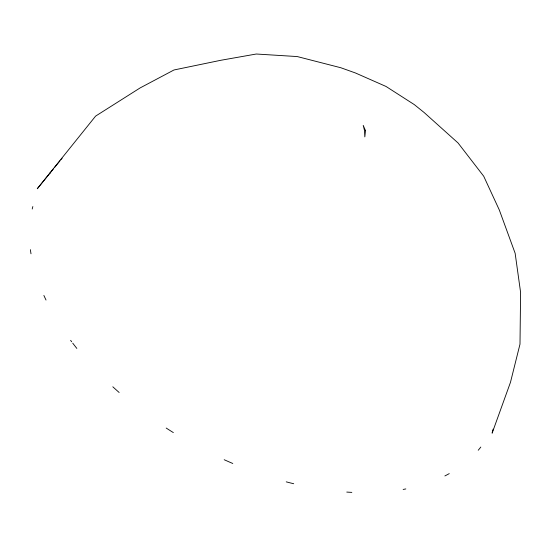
<?xml version="1.0" encoding="UTF-8"?>
<svg xmlns="http://www.w3.org/2000/svg" width="548" height="548" viewBox="0 0 548 548"><rect width="100%" height="100%" fill="white"/><g stroke="black" fill="none" stroke-linecap="round" stroke-linejoin="round"><path stroke-width="0.82" d="M493.138 429.118L492.125 433.167L510.469 382.326L519.997 344.144L520.6 292.385L515.141 253.279L499.303 209.959L483.713 176.223L458.06 142.973L424.077 112.477L414.295 104.6L386.018 86.454L355.426 72.966L340.835 67.747L297.242 56.56L256.286 54.019L220.762 60.294L173.99 69.973L140.103 87.933L95.605 116.108L37.264 188.759L53.266 169.079M54.827 167.161L60.027 160.763M61.068 159.482L62.109 158.201M480.808 447.052A256.039 151.221 29.2 0 1 478.226 450.244M449.25 473.623A256.039 151.221 29.2 0 1 444.873 475.938M405.828 488.932A256.039 151.221 29.2 0 1 403.15 489.433M351.837 492.378A256.039 151.221 29.2 0 1 346.761 492.077M293.707 483.733A256.039 151.221 29.2 0 1 286.234 481.85M232.784 463.478A256.039 151.221 29.2 0 1 224.201 459.724M173.346 432.591A256.039 151.221 29.2 0 1 166.202 428.05M119.156 392.484A256.039 151.221 29.2 0 1 112.813 386.785M76.85 348.432A256.039 151.221 29.2 0 1 72.74 343.164M71.678 341.753A256.039 151.221 29.2 0 1 70.617 340.342M46.025 300.044A256.039 151.221 29.2 0 1 43.881 295.441M30.996 253.786A256.039 151.221 29.2 0 1 30.387 249.662M32.209 209.028A256.039 151.221 29.2 0 1 32.846 206.548M49.621 173.558A256.039 151.221 29.2 0 1 50.649 172.305M365.495 130.602L364.817 136.884L364.461 130.342L363.214 125.389L365.495 130.602"/></g></svg>
